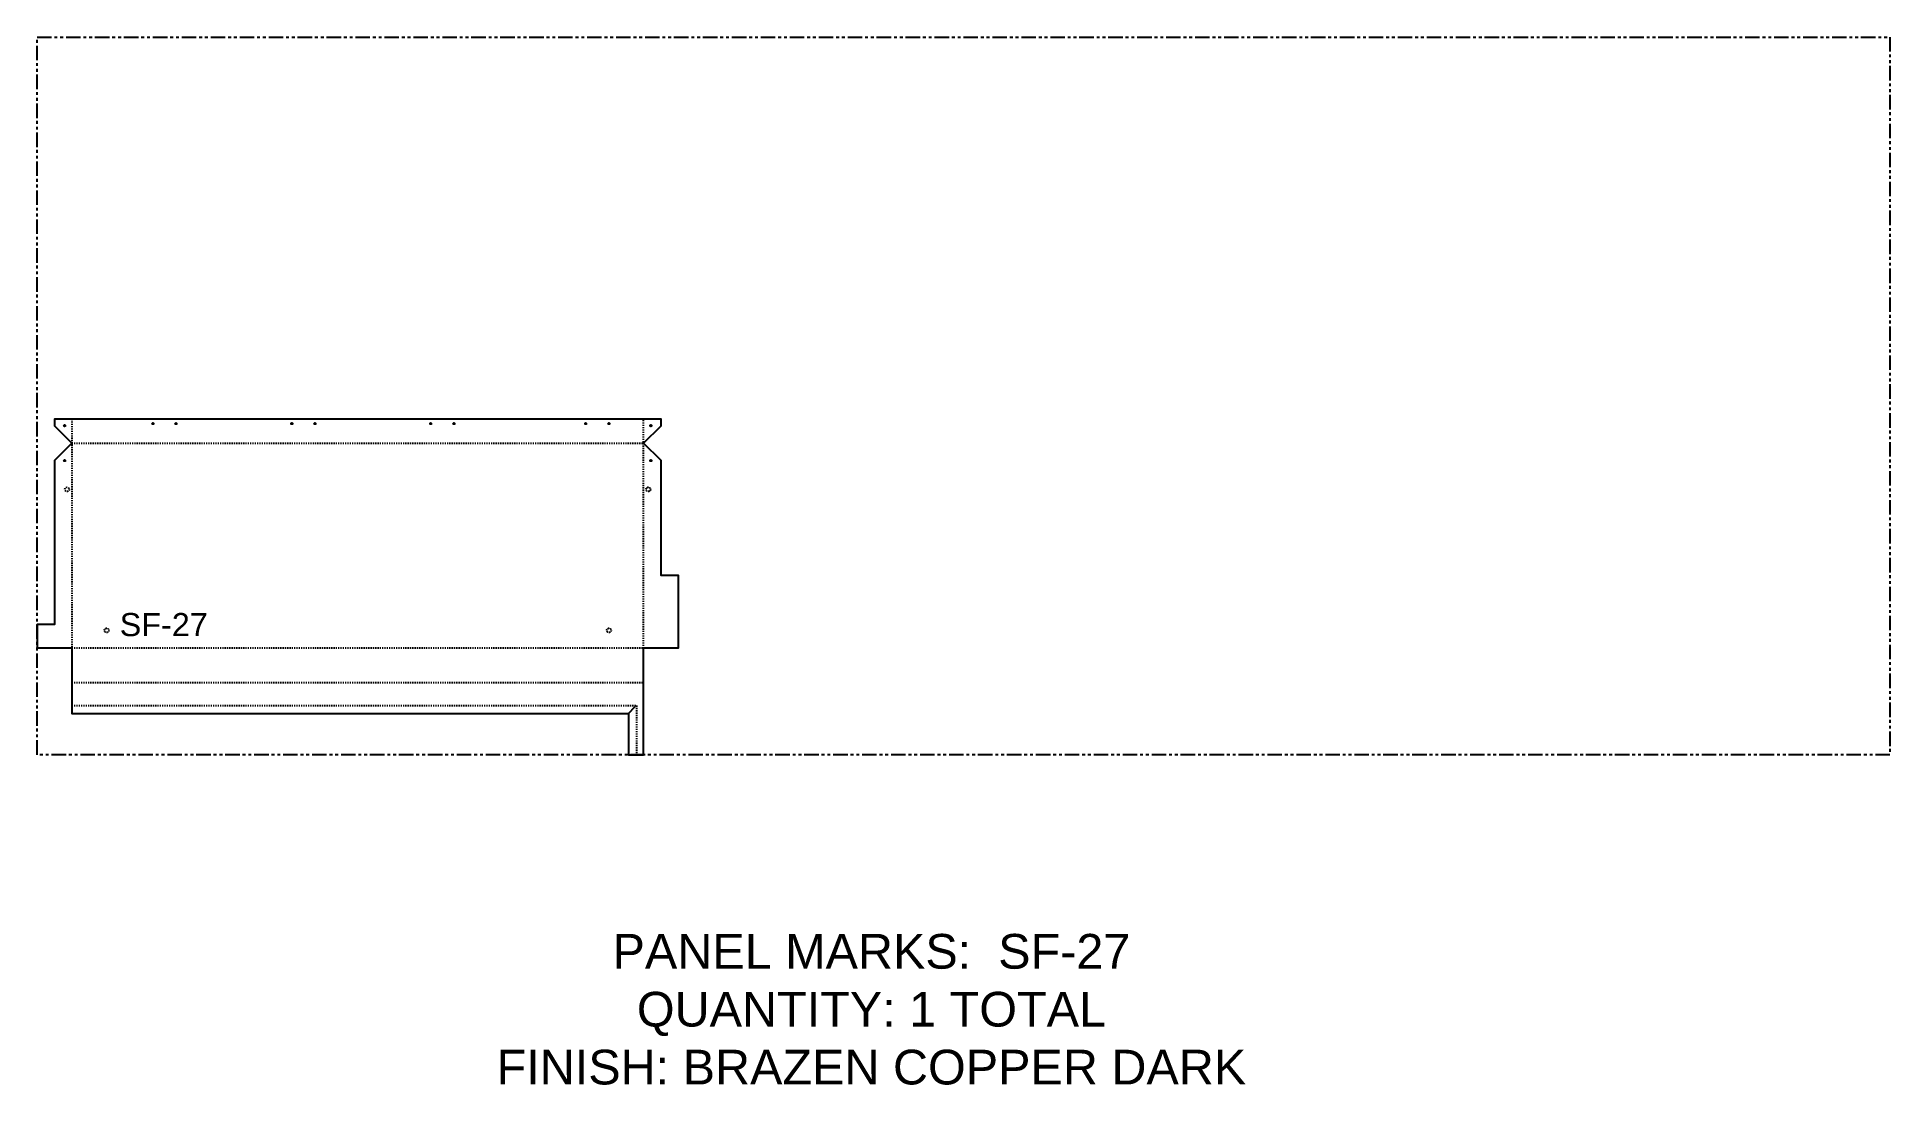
# Model space of a CAD drawing. Header units: inches. Extents: x 0 to 160, y -29 to 62.
import ezdxf

# ---------------------------------------------------------------- set-up
doc = ezdxf.new("R2010")
doc.units = ezdxf.units.IN
doc.header["$MEASUREMENT"] = 0
doc.linetypes.add('HIDDEN', pattern=[0.375, 0.25, -0.125])
doc.linetypes.add('PHANTOM', pattern=[2.5, 1.25, -0.25, 0.25, -0.25, 0.25, -0.25])
for name, color, linetype in [('CUT', 7, 'Continuous'), ('DIMS', 1, 'Continuous'), ('HOLES', 6, 'Continuous'), ('RELIEF', 82, 'Continuous'), ('ROUT', 1, 'HIDDEN'), ('SHEET', 5, 'PHANTOM'), ('TEXT', 2, 'PHANTOM'), ('WEEPS', 3, 'HIDDEN')]:
    doc.layers.add(name, color=color, linetype=linetype)
doc.styles.get("Standard").update_dxf_attribs({"font": 'arial.ttf'})

msp = doc.modelspace()

# ---------------------------------------------------------------- linework, layer by layer
at = {"layer": 'CUT', "ltscale": 0.25}
msp.add_lwpolyline([(3, 26.92), (1.5, 25.42), (1.5, 11.24), (0, 11.24), (0, 9.24), (3, 9.24), (3, 3.55), (51.06, 3.55), (51.06, 0), (52.38, 0), (52.38, 9.24), (55.38, 9.24), (55.38, 15.47), (53.88, 15.47), (53.88, 25.42), (52.38, 26.92), (53.88, 28.42), (53.88, 28.99), (1.5, 28.99), (1.5, 28.42)], close=True, dxfattribs=at)
at = {"layer": 'HOLES', "ltscale": 0.25}
for centre in [(2.38, 28.43), (10, 28.61), (12, 28.61), (22, 28.61), (24, 28.61), (34, 28.61), (36, 28.61), (47.38, 28.61), (49.38, 28.61), (53, 28.43), (2.38, 25.41), (53, 25.41)]:
    msp.add_circle(centre, 0.0625, dxfattribs=at)
at = {"layer": 'RELIEF'}
msp.add_line((51.06, 3.55), (51.66, 4.15), dxfattribs=at)
at = {"layer": 'ROUT', "ltscale": 0.25}
for p, q in [((52.38, 0), (52.38, 28.99)), ((3, 26.92), (52.38, 26.92)), ((3, 6.24), (52.38, 6.24))]:
    msp.add_line(p, q, dxfattribs=at)
for points in [[(3, 28.99), (3, 4.24), (51.75, 4.24), (51.75, 0)], [(0, 11.24), (0, 9.24), (55.38, 9.24), (55.38, 15.47)]]:
    msp.add_lwpolyline(points, dxfattribs=at)
at = {"layer": 'SHEET'}
msp.add_lwpolyline([(0, 62), (160, 62), (160, 0), (0, 0)], close=True, dxfattribs=at)
at = {"layer": 'WEEPS', "ltscale": 0.25}
for centre in [(2.59, 22.92), (52.78, 22.92), (6, 10.74), (49.38, 10.74)]:
    msp.add_circle(centre, 0.188, dxfattribs=at)

# ---------------------------------------------------------------- texts
at = {"layer": 'DIMS', "ltscale": 0.25, "insert": (10.94, 12.24), "char_height": 2, "attachment_point": 2}
msp.add_mtext_dynamic_manual_height_columns('SF-27', width=3.0859, gutter_width=10, heights=[0], dxfattribs=at)
at = {"layer": 'TEXT', "insert": (72.05, -22.01), "char_height": 3, "attachment_point": 5}
msp.add_mtext_dynamic_manual_height_columns('PANEL MARKS:  SF-27\\PQUANTITY: 1 TOTAL\\PFINISH: BRAZEN COPPER DARK', width=199.7409, gutter_width=1, heights=[0], dxfattribs=at)

doc.saveas('drawing.dxf')
